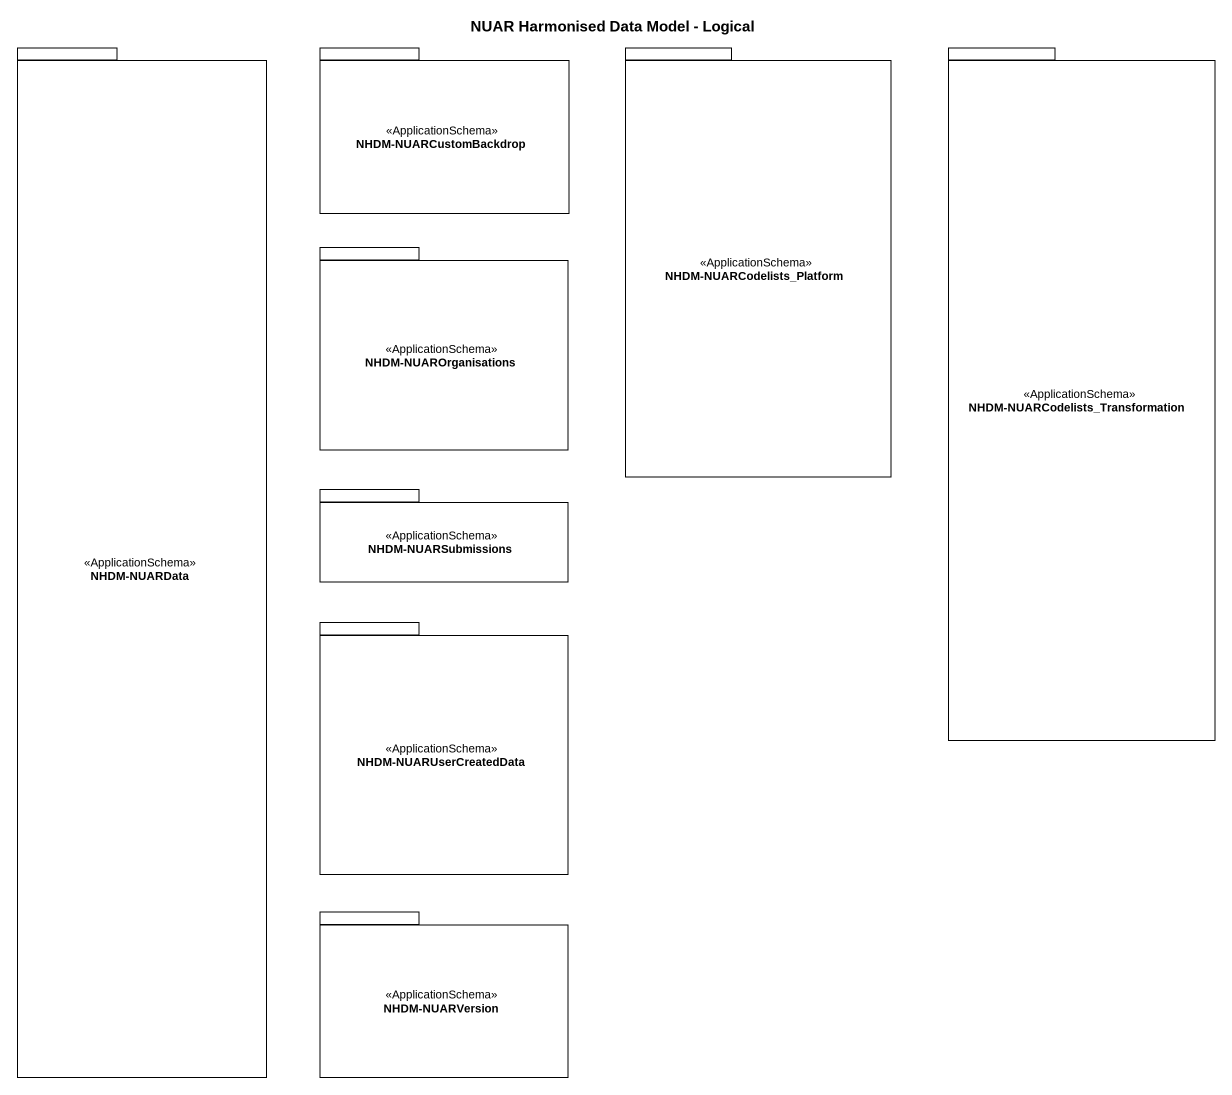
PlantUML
@startuml
title NUAR Harmonised Data Model - Logical
package "NHDM-NUARData" as NHDM_NUARData <<ApplicationSchema>> {
}
package "NHDM-NUARCustomBackdrop" as NHDM_NUARCustomBackdrop <<ApplicationSchema>> {
}
package "NHDM-NUARCodelists_Platform" as NHDM_NUARCodelists_Platform <<ApplicationSchema>> {
}
package "NHDM-NUARCodelists_Transformation" as NHDM_NUARCodelists <<ApplicationSchema>> {
}
package "NHDM-NUAROrganisations" as NHDM_NUAROrganisations <<ApplicationSchema>> {
}
package "NHDM-NUARSubmissions" as NHDM_NUARSubmissions <<ApplicationSchema>> {
}
package "NHDM-NUARUserCreatedData" as NHDM_NUARUserCreatedData <<ApplicationSchema>> {
}
package "NHDM-NUARVersion" as NHDM_NUARVersion <<ApplicationSchema>> {
}
@enduml
